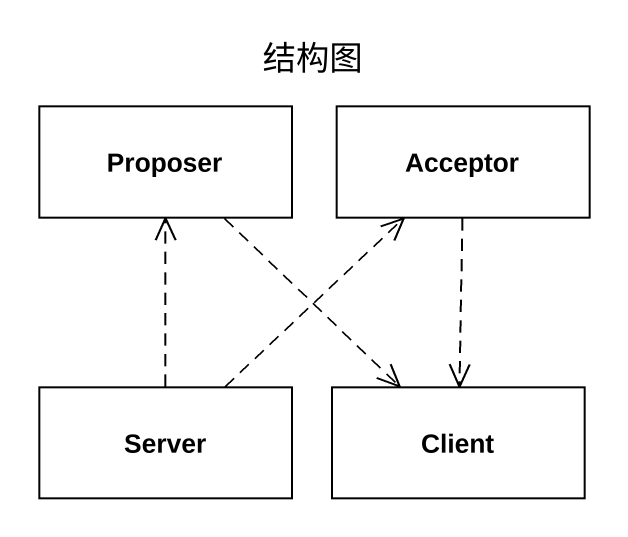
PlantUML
@startuml
title 结构图
rectangle Proposer #FFFFFF
rectangle Acceptor #FFFFFF
rectangle Server #FFFFFF
rectangle Client #FFFFFF
Proposer ..> Client
Acceptor ..> Client
Server .up.> Proposer
Server .up.> Acceptor
@enduml
